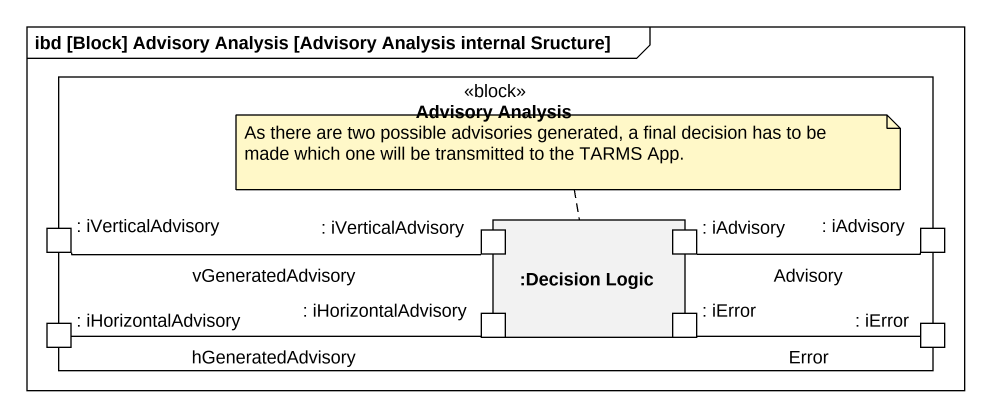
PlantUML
@startuml
mainframe ibd [Block] Advisory Analysis [Advisory Analysis internal Sructure]
rectangle "Advisory Analysis" as Advisory_Analysis <<block>> {
  port ": iVerticalAdvisory" as iVerticalAdvisory
  rectangle ":Decision Logic" as Decision_Logic {
    port ": iVerticalAdvisory" as iVerticalAdvisory_2
    port ": iAdvisory" as iAdvisory
    port ": iHorizontalAdvisory" as iHorizontalAdvisory_2
    port ": iError" as iError
  }
  port ": iAdvisory" as iAdvisory_2
  port ": iHorizontalAdvisory" as iHorizontalAdvisory
  port ": iError" as iError_2
}
iVerticalAdvisory -right- iVerticalAdvisory_2 : vGeneratedAdvisory
iAdvisory_2 -left- iAdvisory : Advisory
iHorizontalAdvisory -right- iHorizontalAdvisory_2 : hGeneratedAdvisory
iError -right- iError_2 : Error
note top of Decision_Logic : As there are two possible advisories generated, a final decision has to be made which one will be transmitted to the TARMS App.
@enduml
